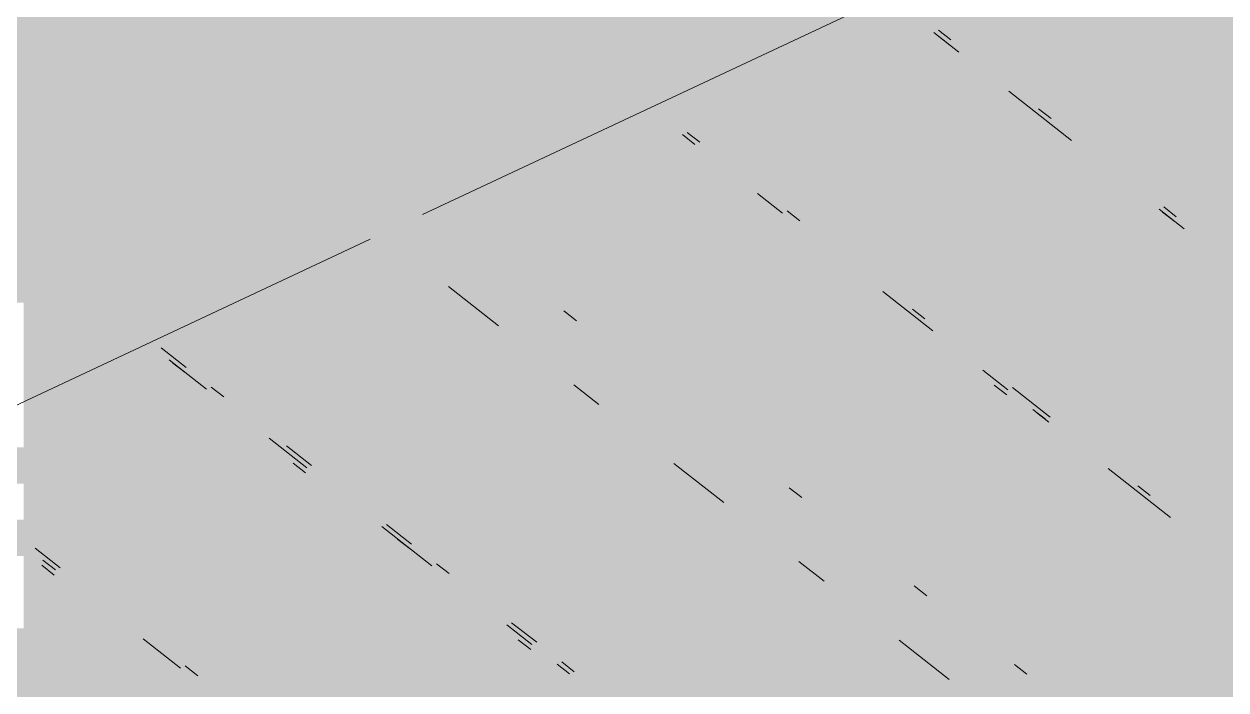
# Model space of a CAD drawing. Header units: millimetres. Extents: x 5 to 1315, y 5 to 292.
# Drawn here: x 1181.434 to 1184.634, y 78.594 to 80.368 of the extents above; entities that cross this region are included whole.
import ezdxf

# ---------------------------------------------------------------- set-up
doc = ezdxf.new("R2010")
doc.units = ezdxf.units.MM
doc.layers.add('EXISTING', color=7, linetype='Continuous')
doc.layers.add('IMAGES', color=7, linetype='Continuous')

# ---------------------------------------------------------------- blocks, each defined once
blk = doc.blocks.new('SHEET_03')
at = {"layer": 'EXISTING', "color": 250, "lineweight": 9}
for p, q in [((282.4952, 79.8606), (286.271, 81.6332)), ((283.8562, 80.3459), (283.9229, 80.2936)), ((283.899, 80.3119), (283.8657, 80.3381)), ((283.902, 80.3256), (283.8687, 80.3518)), ((284.0562, 80.1889), (284.2228, 80.0581)), ((284.1687, 80.1163), (284.1353, 80.1425)), ((283.233, 80.0533), (283.1997, 80.0795)), ((283.1872, 80.0736), (283.2205, 80.0474)), ((283.3871, 79.9167), (283.4538, 79.8643)), ((283.4996, 79.844), (283.4663, 79.8702)), ((284.4561, 79.875), (284.5228, 79.8227)), ((284.4989, 79.8411), (284.4655, 79.8672)), ((284.5019, 79.8547), (284.4686, 79.8809)), ((278.6956, 78.0768), (282.3557, 79.7951)), ((282.5643, 79.6684), (282.6976, 79.5638)), ((283.7204, 79.6551), (283.8537, 79.5504)), ((282.9047, 79.5774), (282.8714, 79.6036)), ((283.8329, 79.5824), (283.7996, 79.6086)), ((281.8658, 79.4533), (281.7992, 79.5056)), ((281.82, 79.4736), (281.92, 79.3951)), ((281.8628, 79.4396), (281.8294, 79.4657)), ((283.987, 79.4458), (284.0537, 79.3935)), ((282.8975, 79.4068), (282.9642, 79.3545)), ((284.0506, 79.3798), (284.0173, 79.4059)), ((281.9658, 79.3748), (281.9325, 79.4009)), ((284.1661, 79.3209), (284.0662, 79.3993)), ((284.1203, 79.3412), (284.1537, 79.315)), ((284.1631, 79.3072), (284.1298, 79.3333)), ((282.0866, 79.2643), (282.1866, 79.1858)), ((282.1991, 79.1917), (282.1324, 79.244)), ((282.1835, 79.1721), (282.1502, 79.1983)), ((283.1641, 79.1975), (283.2974, 79.0929)), ((284.3203, 79.1842), (284.4869, 79.0534)), ((283.5046, 79.1065), (283.4713, 79.1327)), ((284.4328, 79.1116), (284.3994, 79.1377)), ((282.3866, 79.0289), (282.5199, 78.9242)), ((282.4657, 78.9824), (282.399, 79.0347)), ((282.4626, 78.9687), (282.4293, 78.9949)), ((281.53, 78.9194), (281.4634, 78.9717)), ((281.5145, 78.8998), (281.4812, 78.926)), ((281.4842, 78.9397), (281.5176, 78.9135)), ((282.5657, 78.9039), (282.5323, 78.9301)), ((283.4974, 78.9359), (283.5641, 78.8836)), ((283.8379, 78.845), (283.8045, 78.8711)), ((282.7198, 78.7673), (282.7865, 78.7149)), ((282.799, 78.7208), (282.7323, 78.7731)), ((281.7508, 78.7304), (281.8508, 78.6519)), ((282.7834, 78.7013), (282.7501, 78.7274)), ((283.764, 78.7267), (283.8973, 78.622)), ((282.8989, 78.6423), (282.8656, 78.6685)), ((281.8966, 78.6316), (281.8633, 78.6578)), ((282.8531, 78.6626), (282.8865, 78.6365)), ((284.1045, 78.6357), (284.0712, 78.6618))]:
    blk.add_line(p, q, dxfattribs=at)
at = {"layer": 'IMAGES', "color": 7}
for points in [[(279.8909, 80.3007), (283.0709, 80.3007), (279.8909, 80.3971), (283.0709, 80.3971)], [(283.0709, 80.3007), (283.1673, 80.3007), (283.0709, 80.3971), (283.1673, 80.3971)], [(283.1673, 80.3007), (283.2636, 80.3007), (283.1673, 80.3971), (283.2636, 80.3971)], [(283.2636, 80.3007), (283.36, 80.3007), (283.2636, 80.3971), (283.36, 80.3971)], [(283.36, 80.3007), (283.4564, 80.3007), (283.36, 80.3971), (283.4564, 80.3971)], [(283.4564, 80.3007), (283.5527, 80.3007), (283.4564, 80.3971), (283.5527, 80.3971)], [(283.5527, 80.3007), (283.6491, 80.3007), (283.5527, 80.3971), (283.6491, 80.3971)], [(283.6491, 80.3007), (283.8418, 80.3007), (283.6491, 80.3971), (283.8418, 80.3971)], [(283.8418, 80.2043), (283.9382, 80.2043), (283.8418, 80.3971), (283.9382, 80.3971)], [(283.9382, 80.3007), (284.0345, 80.3007), (283.9382, 80.3971), (284.0345, 80.3971)], [(284.0345, 80.3007), (284.1309, 80.3007), (284.0345, 80.3971), (284.1309, 80.3971)], [(284.1309, 80.3007), (284.6127, 80.3007), (284.1309, 80.3971), (284.6127, 80.3971)], [(284.6127, 80.3007), (284.7091, 80.3007), (284.6127, 80.3971), (284.7091, 80.3971)], [(279.6018, 80.2043), (282.8782, 80.2043), (279.6018, 80.3007), (282.8782, 80.3007)], [(282.8782, 80.2043), (283.0709, 80.2043), (282.8782, 80.3007), (283.0709, 80.3007)], [(283.0709, 80.2043), (283.1673, 80.2043), (283.0709, 80.3007), (283.1673, 80.3007)], [(283.1673, 80.2043), (283.2636, 80.2043), (283.1673, 80.3007), (283.2636, 80.3007)], [(283.2636, 80.2043), (283.36, 80.2043), (283.2636, 80.3007), (283.36, 80.3007)], [(283.36, 80.2043), (283.4564, 80.2043), (283.36, 80.3007), (283.4564, 80.3007)], [(283.4564, 80.2043), (283.5527, 80.2043), (283.4564, 80.3007), (283.5527, 80.3007)], [(283.5527, 80.2043), (283.6491, 80.2043), (283.5527, 80.3007), (283.6491, 80.3007)], [(283.6491, 80.2043), (283.8418, 80.2043), (283.6491, 80.3007), (283.8418, 80.3007)], [(283.9382, 80.2043), (284.0345, 80.2043), (283.9382, 80.3007), (284.0345, 80.3007)], [(284.0345, 80.2043), (284.1309, 80.2043), (284.0345, 80.3007), (284.1309, 80.3007)], [(284.1309, 80.2043), (284.2273, 80.2043), (284.1309, 80.3007), (284.2273, 80.3007)], [(284.2273, 80.2043), (284.7091, 80.2043), (284.2273, 80.3007), (284.7091, 80.3007)], [(279.5055, 80.1079), (282.7818, 80.1079), (279.5055, 80.2043), (282.7818, 80.2043)], [(282.7818, 80.1079), (282.8782, 80.1079), (282.7818, 80.2043), (282.8782, 80.2043)], [(282.8782, 80.1079), (282.9745, 80.1079), (282.8782, 80.2043), (282.9745, 80.2043)], [(282.9745, 80.1079), (283.0709, 80.1079), (282.9745, 80.2043), (283.0709, 80.2043)], [(283.0709, 80.1079), (283.1673, 80.1079), (283.0709, 80.2043), (283.1673, 80.2043)], [(283.1673, 80.1079), (283.2636, 80.1079), (283.1673, 80.2043), (283.2636, 80.2043)], [(283.2636, 80.1079), (283.36, 80.1079), (283.2636, 80.2043), (283.36, 80.2043)], [(283.36, 80.1079), (283.5527, 80.1079), (283.36, 80.2043), (283.5527, 80.2043)], [(283.5527, 80.1079), (283.6491, 80.1079), (283.5527, 80.2043), (283.6491, 80.2043)], [(283.6491, 80.1079), (283.9382, 80.1079), (283.6491, 80.2043), (283.9382, 80.2043)], [(283.9382, 80.1079), (284.0345, 80.1079), (283.9382, 80.2043), (284.0345, 80.2043)], [(284.0345, 80.1079), (284.2273, 80.1079), (284.0345, 80.2043), (284.2273, 80.2043)], [(284.2273, 80.1079), (284.3236, 80.1079), (284.2273, 80.2043), (284.3236, 80.2043)], [(284.3236, 80.1079), (284.8055, 80.1079), (284.3236, 80.2043), (284.8055, 80.2043)], [(279.12, 80.0115), (282.3964, 80.0115), (279.12, 80.1079), (282.3964, 80.1079)], [(282.3964, 80.0115), (282.5891, 80.0115), (282.3964, 80.1079), (282.5891, 80.1079)], [(282.5891, 80.0115), (282.6855, 80.0115), (282.5891, 80.1079), (282.6855, 80.1079)], [(282.6855, 80.0115), (282.8782, 80.0115), (282.6855, 80.1079), (282.8782, 80.1079)], [(282.8782, 80.0115), (282.9745, 80.0115), (282.8782, 80.1079), (282.9745, 80.1079)], [(282.9745, 80.0115), (283.0709, 80.0115), (282.9745, 80.1079), (283.0709, 80.1079)], [(283.0709, 80.0115), (283.2636, 80.0115), (283.0709, 80.1079), (283.2636, 80.1079)], [(283.2636, 80.0115), (283.36, 80.0115), (283.2636, 80.1079), (283.36, 80.1079)], [(283.36, 80.0115), (283.4564, 80.0115), (283.36, 80.1079), (283.4564, 80.1079)], [(283.4564, 80.0115), (283.5527, 80.0115), (283.4564, 80.1079), (283.5527, 80.1079)], [(283.5527, 80.0115), (283.9382, 80.0115), (283.5527, 80.1079), (283.9382, 80.1079)], [(283.9382, 80.0115), (284.0345, 80.0115), (283.9382, 80.1079), (284.0345, 80.1079)], [(284.0345, 80.0115), (284.1309, 80.0115), (284.0345, 80.1079), (284.1309, 80.1079)], [(284.1309, 80.0115), (284.3236, 80.0115), (284.1309, 80.1079), (284.3236, 80.1079)], [(284.3236, 80.0115), (284.42, 80.0115), (284.3236, 80.1079), (284.42, 80.1079)], [(284.42, 80.0115), (284.5164, 80.0115), (284.42, 80.1079), (284.5164, 80.1079)], [(284.5164, 80.0115), (284.9982, 80.0115), (284.5164, 80.1079), (284.9982, 80.1079)], [(279.0236, 79.9151), (282.3, 79.9151), (279.0236, 80.0115), (282.3, 80.0115)], [(282.3, 79.9151), (282.3964, 79.9151), (282.3, 80.0115), (282.3964, 80.0115)], [(282.3964, 79.9151), (282.5891, 79.9151), (282.3964, 80.0115), (282.5891, 80.0115)], [(282.5891, 79.9151), (282.6855, 79.9151), (282.5891, 80.0115), (282.6855, 80.0115)], [(282.6855, 79.9151), (282.7818, 79.9151), (282.6855, 80.0115), (282.7818, 80.0115)], [(282.7818, 79.9151), (282.8782, 79.9151), (282.7818, 80.0115), (282.8782, 80.0115)], [(282.8782, 79.9151), (282.9745, 79.9151), (282.8782, 80.0115), (282.9745, 80.0115)], [(282.9745, 79.9151), (283.0709, 79.9151), (282.9745, 80.0115), (283.0709, 80.0115)], [(283.0709, 79.9151), (283.1673, 79.9151), (283.0709, 80.0115), (283.1673, 80.0115)], [(283.1673, 79.9151), (283.2636, 79.9151), (283.1673, 80.0115), (283.2636, 80.0115)], [(283.2636, 79.9151), (283.36, 79.9151), (283.2636, 80.0115), (283.36, 80.0115)], [(283.36, 79.8187), (283.4564, 79.8187), (283.36, 80.0115), (283.4564, 80.0115)], [(283.4564, 79.9151), (283.5527, 79.9151), (283.4564, 80.0115), (283.5527, 80.0115)], [(283.5527, 79.9151), (284.0345, 79.9151), (283.5527, 80.0115), (284.0345, 80.0115)], [(284.0345, 79.9151), (284.1309, 79.9151), (284.0345, 80.0115), (284.1309, 80.0115)], [(284.1309, 79.9151), (284.2273, 79.9151), (284.1309, 80.0115), (284.2273, 80.0115)], [(284.2273, 79.9151), (284.3236, 79.9151), (284.2273, 80.0115), (284.3236, 80.0115)], [(284.3236, 79.9151), (284.42, 79.9151), (284.3236, 80.0115), (284.42, 80.0115)], [(284.42, 79.9151), (284.5164, 79.9151), (284.42, 80.0115), (284.5164, 80.0115)], [(284.5164, 79.9151), (284.6127, 79.9151), (284.5164, 80.0115), (284.6127, 80.0115)], [(284.6127, 79.9151), (285.0945, 79.9151), (284.6127, 80.0115), (285.0945, 80.0115)], [(278.8309, 79.8187), (282.0109, 79.8187), (278.8309, 79.9151), (282.0109, 79.9151)], [(282.0109, 79.8187), (282.2036, 79.8187), (282.0109, 79.9151), (282.2036, 79.9151)], [(282.2036, 79.8187), (282.3, 79.8187), (282.2036, 79.9151), (282.3, 79.9151)], [(282.3, 79.8187), (282.3964, 79.8187), (282.3, 79.9151), (282.3964, 79.9151)], [(282.3964, 79.8187), (282.5891, 79.8187), (282.3964, 79.9151), (282.5891, 79.9151)], [(282.5891, 79.8187), (282.6855, 79.8187), (282.5891, 79.9151), (282.6855, 79.9151)], [(282.6855, 79.8187), (282.7818, 79.8187), (282.6855, 79.9151), (282.7818, 79.9151)], [(282.7818, 79.7223), (282.8782, 79.7223), (282.7818, 79.9151), (282.8782, 79.9151)], [(282.8782, 79.8187), (282.9745, 79.8187), (282.8782, 79.9151), (282.9745, 79.9151)], [(282.9745, 79.8187), (283.1673, 79.8187), (282.9745, 79.9151), (283.1673, 79.9151)], [(283.1673, 79.8187), (283.2636, 79.8187), (283.1673, 79.9151), (283.2636, 79.9151)], [(283.2636, 79.8187), (283.36, 79.8187), (283.2636, 79.9151), (283.36, 79.9151)], [(283.4564, 79.8187), (283.5527, 79.8187), (283.4564, 79.9151), (283.5527, 79.9151)], [(283.5527, 79.8187), (283.6491, 79.8187), (283.5527, 79.9151), (283.6491, 79.9151)], [(283.6491, 79.8187), (283.7455, 79.8187), (283.6491, 79.9151), (283.7455, 79.9151)], [(283.7455, 79.8187), (284.2273, 79.8187), (283.7455, 79.9151), (284.2273, 79.9151)], [(284.2273, 79.8187), (284.3236, 79.8187), (284.2273, 79.9151), (284.3236, 79.9151)], [(284.3236, 79.8187), (284.42, 79.8187), (284.3236, 79.9151), (284.42, 79.9151)], [(284.42, 79.8187), (284.5164, 79.8187), (284.42, 79.9151), (284.5164, 79.9151)], [(284.5164, 79.8187), (284.6127, 79.8187), (284.5164, 79.9151), (284.6127, 79.9151)], [(284.6127, 79.8187), (284.7091, 79.8187), (284.6127, 79.9151), (284.7091, 79.9151)], [(278.5418, 79.7223), (281.8182, 79.7223), (278.5418, 79.8187), (281.8182, 79.8187)], [(281.8182, 79.7223), (282.0109, 79.7223), (281.8182, 79.8187), (282.0109, 79.8187)], [(282.0109, 79.7223), (282.1073, 79.7223), (282.0109, 79.8187), (282.1073, 79.8187)], [(282.1073, 79.6259), (282.2036, 79.6259), (282.1073, 79.8187), (282.2036, 79.8187)], [(282.2036, 79.7223), (282.3, 79.7223), (282.2036, 79.8187), (282.3, 79.8187)], [(282.3, 79.7223), (282.3964, 79.7223), (282.3, 79.8187), (282.3964, 79.8187)], [(282.3964, 79.7223), (282.4927, 79.7223), (282.3964, 79.8187), (282.4927, 79.8187)], [(282.4927, 79.7223), (282.6855, 79.7223), (282.4927, 79.8187), (282.6855, 79.8187)], [(282.6855, 79.7223), (282.7818, 79.7223), (282.6855, 79.8187), (282.7818, 79.8187)], [(282.8782, 79.7223), (282.9745, 79.7223), (282.8782, 79.8187), (282.9745, 79.8187)], [(282.9745, 79.7223), (283.2636, 79.7223), (282.9745, 79.8187), (283.2636, 79.8187)], [(283.2636, 79.7223), (283.4564, 79.7223), (283.2636, 79.8187), (283.4564, 79.8187)], [(283.4564, 79.7223), (283.6491, 79.7223), (283.4564, 79.8187), (283.6491, 79.8187)], [(283.6491, 79.7223), (283.7455, 79.7223), (283.6491, 79.8187), (283.7455, 79.8187)], [(283.7455, 79.7223), (283.8418, 79.7223), (283.7455, 79.8187), (283.8418, 79.8187)], [(283.8418, 79.7223), (284.3236, 79.7223), (283.8418, 79.8187), (284.3236, 79.8187)], [(284.3236, 79.7223), (284.42, 79.7223), (284.3236, 79.8187), (284.42, 79.8187)], [(284.42, 79.7223), (284.5164, 79.7223), (284.42, 79.8187), (284.5164, 79.8187)], [(284.5164, 79.7223), (284.6127, 79.7223), (284.5164, 79.8187), (284.6127, 79.8187)], [(284.6127, 79.7223), (284.7091, 79.7223), (284.6127, 79.8187), (284.7091, 79.8187)], [(278.4455, 79.6259), (281.6255, 79.6259), (278.4455, 79.7223), (281.6255, 79.7223)], [(281.6255, 79.6259), (281.7218, 79.6259), (281.6255, 79.7223), (281.7218, 79.7223)], [(281.7218, 79.6259), (281.8182, 79.6259), (281.7218, 79.7223), (281.8182, 79.7223)], [(281.8182, 79.6259), (281.9145, 79.6259), (281.8182, 79.7223), (281.9145, 79.7223)], [(281.9145, 79.6259), (282.0109, 79.6259), (281.9145, 79.7223), (282.0109, 79.7223)], [(282.0109, 79.6259), (282.1073, 79.6259), (282.0109, 79.7223), (282.1073, 79.7223)], [(282.2036, 79.6259), (282.3, 79.6259), (282.2036, 79.7223), (282.3, 79.7223)], [(282.3, 79.6259), (282.3964, 79.6259), (282.3, 79.7223), (282.3964, 79.7223)], [(282.3964, 79.6259), (282.4927, 79.6259), (282.3964, 79.7223), (282.4927, 79.7223)], [(282.4927, 79.6259), (282.6855, 79.6259), (282.4927, 79.7223), (282.6855, 79.7223)], [(282.6855, 79.6259), (282.7818, 79.6259), (282.6855, 79.7223), (282.7818, 79.7223)], [(282.7818, 79.6259), (282.8782, 79.6259), (282.7818, 79.7223), (282.8782, 79.7223)], [(282.8782, 79.6259), (283.0709, 79.6259), (282.8782, 79.7223), (283.0709, 79.7223)], [(283.0709, 79.6259), (283.4564, 79.6259), (283.0709, 79.7223), (283.4564, 79.7223)], [(283.4564, 79.6259), (283.5527, 79.6259), (283.4564, 79.7223), (283.5527, 79.7223)], [(283.5527, 79.6259), (283.6491, 79.6259), (283.5527, 79.7223), (283.6491, 79.7223)], [(283.6491, 79.6259), (283.8418, 79.6259), (283.6491, 79.7223), (283.8418, 79.7223)], [(283.8418, 79.6259), (283.9382, 79.6259), (283.8418, 79.7223), (283.9382, 79.7223)], [(283.9382, 79.6259), (284.42, 79.6259), (283.9382, 79.7223), (284.42, 79.7223)], [(284.42, 79.6259), (284.5164, 79.6259), (284.42, 79.7223), (284.5164, 79.7223)], [(284.5164, 79.6259), (284.6127, 79.6259), (284.5164, 79.7223), (284.6127, 79.7223)], [(284.6127, 79.6259), (284.8055, 79.6259), (284.6127, 79.7223), (284.8055, 79.7223)], [(281.4327, 79.5295), (281.5291, 79.5295), (281.4327, 79.6259), (281.5291, 79.6259)], [(281.5291, 79.5295), (281.6255, 79.5295), (281.5291, 79.6259), (281.6255, 79.6259)], [(281.6255, 79.5295), (281.7218, 79.5295), (281.6255, 79.6259), (281.7218, 79.6259)], [(281.7218, 79.5295), (281.8182, 79.5295), (281.7218, 79.6259), (281.8182, 79.6259)], [(281.8182, 79.5295), (281.9145, 79.5295), (281.8182, 79.6259), (281.9145, 79.6259)], [(281.9145, 79.5295), (282.0109, 79.5295), (281.9145, 79.6259), (282.0109, 79.6259)], [(282.0109, 79.5295), (282.1073, 79.5295), (282.0109, 79.6259), (282.1073, 79.6259)], [(282.1073, 79.5295), (282.2036, 79.5295), (282.1073, 79.6259), (282.2036, 79.6259)], [(282.2036, 79.5295), (282.3, 79.5295), (282.2036, 79.6259), (282.3, 79.6259)], [(282.3, 79.5295), (282.3964, 79.5295), (282.3, 79.6259), (282.3964, 79.6259)], [(282.3964, 79.5295), (282.4927, 79.5295), (282.3964, 79.6259), (282.4927, 79.6259)], [(282.4927, 79.5295), (282.5891, 79.5295), (282.4927, 79.6259), (282.5891, 79.6259)], [(282.5891, 79.5295), (282.6855, 79.5295), (282.5891, 79.6259), (282.6855, 79.6259)], [(282.6855, 79.5295), (282.8782, 79.5295), (282.6855, 79.6259), (282.8782, 79.6259)], [(282.8782, 79.5295), (282.9745, 79.5295), (282.8782, 79.6259), (282.9745, 79.6259)], [(282.9745, 79.5295), (283.0709, 79.5295), (282.9745, 79.6259), (283.0709, 79.6259)], [(283.0709, 79.5295), (283.1673, 79.5295), (283.0709, 79.6259), (283.1673, 79.6259)], [(283.1673, 79.5295), (283.5527, 79.5295), (283.1673, 79.6259), (283.5527, 79.6259)], [(283.5527, 79.5295), (283.6491, 79.5295), (283.5527, 79.6259), (283.6491, 79.6259)], [(283.6491, 79.5295), (283.7455, 79.5295), (283.6491, 79.6259), (283.7455, 79.6259)], [(283.7455, 79.5295), (283.8418, 79.5295), (283.7455, 79.6259), (283.8418, 79.6259)], [(283.8418, 79.5295), (283.9382, 79.5295), (283.8418, 79.6259), (283.9382, 79.6259)], [(283.9382, 79.5295), (284.0345, 79.5295), (283.9382, 79.6259), (284.0345, 79.6259)], [(284.0345, 79.5295), (284.1309, 79.5295), (284.0345, 79.6259), (284.1309, 79.6259)], [(284.1309, 79.5295), (284.6127, 79.5295), (284.1309, 79.6259), (284.6127, 79.6259)], [(284.6127, 79.5295), (284.7091, 79.5295), (284.6127, 79.6259), (284.7091, 79.6259)], [(281.4327, 79.4331), (281.5291, 79.4331), (281.4327, 79.5295), (281.5291, 79.5295)], [(281.5291, 79.4331), (281.6255, 79.4331), (281.5291, 79.5295), (281.6255, 79.5295)], [(281.6255, 79.4331), (281.7218, 79.4331), (281.6255, 79.5295), (281.7218, 79.5295)], [(281.7218, 79.4331), (281.8182, 79.4331), (281.7218, 79.5295), (281.8182, 79.5295)], [(281.8182, 79.4331), (281.9145, 79.4331), (281.8182, 79.5295), (281.9145, 79.5295)], [(281.9145, 79.4331), (282.0109, 79.4331), (281.9145, 79.5295), (282.0109, 79.5295)], [(282.0109, 79.4331), (282.1073, 79.4331), (282.0109, 79.5295), (282.1073, 79.5295)], [(282.1073, 79.4331), (282.2036, 79.4331), (282.1073, 79.5295), (282.2036, 79.5295)], [(282.2036, 79.4331), (282.5891, 79.4331), (282.2036, 79.5295), (282.5891, 79.5295)], [(282.5891, 79.4331), (282.6855, 79.4331), (282.5891, 79.5295), (282.6855, 79.5295)], [(282.6855, 79.4331), (282.7818, 79.4331), (282.6855, 79.5295), (282.7818, 79.5295)], [(282.7818, 79.4331), (283.0709, 79.4331), (282.7818, 79.5295), (283.0709, 79.5295)], [(283.0709, 79.4331), (283.1673, 79.4331), (283.0709, 79.5295), (283.1673, 79.5295)], [(283.1673, 79.4331), (283.2636, 79.4331), (283.1673, 79.5295), (283.2636, 79.5295)], [(283.2636, 79.4331), (283.6491, 79.4331), (283.2636, 79.5295), (283.6491, 79.5295)], [(283.6491, 79.4331), (283.7455, 79.4331), (283.6491, 79.5295), (283.7455, 79.5295)], [(283.7455, 79.4331), (283.8418, 79.4331), (283.7455, 79.5295), (283.8418, 79.5295)], [(283.8418, 79.4331), (283.9382, 79.4331), (283.8418, 79.5295), (283.9382, 79.5295)], [(283.9382, 79.4331), (284.0345, 79.4331), (283.9382, 79.5295), (284.0345, 79.5295)], [(284.0345, 79.4331), (284.1309, 79.4331), (284.0345, 79.5295), (284.1309, 79.5295)], [(284.1309, 79.4331), (284.2273, 79.4331), (284.1309, 79.5295), (284.2273, 79.5295)], [(284.2273, 79.4331), (284.7091, 79.4331), (284.2273, 79.5295), (284.7091, 79.5295)], [(281.4327, 79.3367), (281.5291, 79.3367), (281.4327, 79.4331), (281.5291, 79.4331)], [(281.5291, 79.3367), (281.6255, 79.3367), (281.5291, 79.4331), (281.6255, 79.4331)], [(281.6255, 79.3367), (281.7218, 79.3367), (281.6255, 79.4331), (281.7218, 79.4331)], [(281.7218, 79.3367), (281.8182, 79.3367), (281.7218, 79.4331), (281.8182, 79.4331)], [(281.8182, 79.3367), (282.0109, 79.3367), (281.8182, 79.4331), (282.0109, 79.4331)], [(282.0109, 79.3367), (282.1073, 79.3367), (282.0109, 79.4331), (282.1073, 79.4331)], [(282.1073, 79.3367), (282.2036, 79.3367), (282.1073, 79.4331), (282.2036, 79.4331)], [(282.2036, 79.3367), (282.6855, 79.3367), (282.2036, 79.4331), (282.6855, 79.4331)], [(282.6855, 79.3367), (282.7818, 79.3367), (282.6855, 79.4331), (282.7818, 79.4331)], [(282.7818, 79.3367), (282.8782, 79.3367), (282.7818, 79.4331), (282.8782, 79.4331)], [(282.8782, 79.3367), (283.0709, 79.3367), (282.8782, 79.4331), (283.0709, 79.4331)], [(283.0709, 79.2403), (283.1673, 79.2403), (283.0709, 79.4331), (283.1673, 79.4331)], [(283.1673, 79.3367), (283.2636, 79.3367), (283.1673, 79.4331), (283.2636, 79.4331)], [(283.2636, 79.3367), (283.36, 79.3367), (283.2636, 79.4331), (283.36, 79.4331)], [(283.36, 79.3367), (283.4564, 79.3367), (283.36, 79.4331), (283.4564, 79.4331)], [(283.4564, 79.3367), (283.7455, 79.3367), (283.4564, 79.4331), (283.7455, 79.4331)], [(283.7455, 79.3367), (283.8418, 79.3367), (283.7455, 79.4331), (283.8418, 79.4331)], [(283.8418, 79.3367), (283.9382, 79.3367), (283.8418, 79.4331), (283.9382, 79.4331)], [(283.9382, 79.3367), (284.1309, 79.3367), (283.9382, 79.4331), (284.1309, 79.4331)], [(284.1309, 79.3367), (284.2273, 79.3367), (284.1309, 79.4331), (284.2273, 79.4331)], [(284.2273, 79.3367), (284.3236, 79.3367), (284.2273, 79.4331), (284.3236, 79.4331)], [(284.3236, 79.3367), (284.9018, 79.3367), (284.3236, 79.4331), (284.9018, 79.4331)], [(281.4327, 79.2403), (281.5291, 79.2403), (281.4327, 79.3367), (281.5291, 79.3367)], [(281.5291, 79.2403), (281.6255, 79.2403), (281.5291, 79.3367), (281.6255, 79.3367)], [(281.6255, 79.2403), (281.7218, 79.2403), (281.6255, 79.3367), (281.7218, 79.3367)], [(281.7218, 79.2403), (281.8182, 79.2403), (281.7218, 79.3367), (281.8182, 79.3367)], [(281.8182, 79.2403), (281.9145, 79.2403), (281.8182, 79.3367), (281.9145, 79.3367)], [(281.9145, 79.2403), (282.0109, 79.2403), (281.9145, 79.3367), (282.0109, 79.3367)], [(282.0109, 79.2403), (282.1073, 79.2403), (282.0109, 79.3367), (282.1073, 79.3367)], [(282.1073, 79.2403), (282.2036, 79.2403), (282.1073, 79.3367), (282.2036, 79.3367)], [(282.2036, 79.2403), (282.7818, 79.2403), (282.2036, 79.3367), (282.7818, 79.3367)], [(282.7818, 79.2403), (282.8782, 79.2403), (282.7818, 79.3367), (282.8782, 79.3367)], [(282.8782, 79.2403), (282.9745, 79.2403), (282.8782, 79.3367), (282.9745, 79.3367)], [(282.9745, 79.2403), (283.0709, 79.2403), (282.9745, 79.3367), (283.0709, 79.3367)], [(283.1673, 79.2403), (283.36, 79.2403), (283.1673, 79.3367), (283.36, 79.3367)], [(283.36, 79.2403), (283.4564, 79.2403), (283.36, 79.3367), (283.4564, 79.3367)], [(283.4564, 79.2403), (283.5527, 79.2403), (283.4564, 79.3367), (283.5527, 79.3367)], [(283.5527, 79.2403), (283.9382, 79.2403), (283.5527, 79.3367), (283.9382, 79.3367)], [(283.9382, 79.2403), (284.0345, 79.2403), (283.9382, 79.3367), (284.0345, 79.3367)], [(284.0345, 79.2403), (284.1309, 79.2403), (284.0345, 79.3367), (284.1309, 79.3367)], [(284.1309, 79.2403), (284.3236, 79.2403), (284.1309, 79.3367), (284.3236, 79.3367)], [(284.3236, 79.2403), (284.42, 79.2403), (284.3236, 79.3367), (284.42, 79.3367)], [(284.42, 79.2403), (284.5164, 79.2403), (284.42, 79.3367), (284.5164, 79.3367)], [(284.5164, 79.2403), (284.9982, 79.2403), (284.5164, 79.3367), (284.9982, 79.3367)], [(281.3364, 79.1439), (281.5291, 79.1439), (281.3364, 79.2403), (281.5291, 79.2403)], [(281.5291, 79.1439), (281.9145, 79.1439), (281.5291, 79.2403), (281.9145, 79.2403)], [(281.9145, 79.1439), (282.0109, 79.1439), (281.9145, 79.2403), (282.0109, 79.2403)], [(282.0109, 79.1439), (282.1073, 79.1439), (282.0109, 79.2403), (282.1073, 79.2403)], [(282.1073, 79.1439), (282.3, 79.1439), (282.1073, 79.2403), (282.3, 79.2403)], [(282.3, 79.1439), (282.3964, 79.1439), (282.3, 79.2403), (282.3964, 79.2403)], [(282.3964, 79.1439), (282.4927, 79.1439), (282.3964, 79.2403), (282.4927, 79.2403)], [(282.4927, 79.1439), (282.8782, 79.1439), (282.4927, 79.2403), (282.8782, 79.2403)], [(282.8782, 79.1439), (282.9745, 79.1439), (282.8782, 79.2403), (282.9745, 79.2403)], [(282.9745, 79.1439), (283.0709, 79.1439), (282.9745, 79.2403), (283.0709, 79.2403)], [(283.0709, 79.1439), (283.1673, 79.1439), (283.0709, 79.2403), (283.1673, 79.2403)], [(283.1673, 79.1439), (283.2636, 79.1439), (283.1673, 79.2403), (283.2636, 79.2403)], [(283.2636, 79.1439), (283.4564, 79.1439), (283.2636, 79.2403), (283.4564, 79.2403)], [(283.4564, 79.1439), (283.6491, 79.1439), (283.4564, 79.2403), (283.6491, 79.2403)], [(283.6491, 79.1439), (284.0345, 79.1439), (283.6491, 79.2403), (284.0345, 79.2403)], [(284.0345, 79.1439), (284.1309, 79.1439), (284.0345, 79.2403), (284.1309, 79.2403)], [(284.1309, 79.1439), (284.2273, 79.1439), (284.1309, 79.2403), (284.2273, 79.2403)], [(284.2273, 79.1439), (284.42, 79.1439), (284.2273, 79.2403), (284.42, 79.2403)], [(284.42, 79.1439), (284.5164, 79.1439), (284.42, 79.2403), (284.5164, 79.2403)], [(284.5164, 79.1439), (285.0945, 79.1439), (284.5164, 79.2403), (285.0945, 79.2403)], [(281.4327, 79.0475), (281.5291, 79.0475), (281.4327, 79.1439), (281.5291, 79.1439)], [(281.5291, 79.0475), (282.0109, 79.0475), (281.5291, 79.1439), (282.0109, 79.1439)], [(282.0109, 79.0475), (282.1073, 79.0475), (282.0109, 79.1439), (282.1073, 79.1439)], [(282.1073, 79.0475), (282.2036, 79.0475), (282.1073, 79.1439), (282.2036, 79.1439)], [(282.2036, 79.0475), (282.3, 79.0475), (282.2036, 79.1439), (282.3, 79.1439)], [(282.3, 79.0475), (282.3964, 79.0475), (282.3, 79.1439), (282.3964, 79.1439)], [(282.3964, 79.0475), (282.4927, 79.0475), (282.3964, 79.1439), (282.4927, 79.1439)], [(282.4927, 79.0475), (282.5891, 79.0475), (282.4927, 79.1439), (282.5891, 79.1439)], [(282.5891, 79.0475), (282.9745, 79.0475), (282.5891, 79.1439), (282.9745, 79.1439)], [(282.9745, 79.0475), (283.0709, 79.0475), (282.9745, 79.1439), (283.0709, 79.1439)], [(283.0709, 79.0475), (283.1673, 79.0475), (283.0709, 79.1439), (283.1673, 79.1439)], [(283.1673, 79.0475), (283.2636, 79.0475), (283.1673, 79.1439), (283.2636, 79.1439)], [(283.2636, 79.0475), (283.36, 79.0475), (283.2636, 79.1439), (283.36, 79.1439)], [(283.36, 79.0475), (283.4564, 79.0475), (283.36, 79.1439), (283.4564, 79.1439)], [(283.4564, 79.0475), (283.5527, 79.0475), (283.4564, 79.1439), (283.5527, 79.1439)], [(283.5527, 79.0475), (283.6491, 79.0475), (283.5527, 79.1439), (283.6491, 79.1439)], [(283.6491, 79.0475), (283.7455, 79.0475), (283.6491, 79.1439), (283.7455, 79.1439)], [(283.7455, 79.0475), (283.8418, 79.0475), (283.7455, 79.1439), (283.8418, 79.1439)], [(283.8418, 79.0475), (284.2273, 79.0475), (283.8418, 79.1439), (284.2273, 79.1439)], [(284.2273, 79.0475), (284.3236, 79.0475), (284.2273, 79.1439), (284.3236, 79.1439)], [(284.3236, 79.0475), (284.5164, 79.0475), (284.3236, 79.1439), (284.5164, 79.1439)], [(284.5164, 79.0475), (284.6127, 79.0475), (284.5164, 79.1439), (284.6127, 79.1439)], [(284.6127, 79.0475), (284.7091, 79.0475), (284.6127, 79.1439), (284.7091, 79.1439)], [(281.3364, 78.9511), (281.5291, 78.9511), (281.3364, 79.0475), (281.5291, 79.0475)], [(281.5291, 78.9511), (281.6255, 78.9511), (281.5291, 79.0475), (281.6255, 79.0475)], [(281.6255, 78.9511), (282.2036, 78.9511), (281.6255, 79.0475), (282.2036, 79.0475)], [(282.2036, 78.9511), (282.3, 78.9511), (282.2036, 79.0475), (282.3, 79.0475)], [(282.3, 78.9511), (282.3964, 78.9511), (282.3, 79.0475), (282.3964, 79.0475)], [(282.3964, 78.9511), (282.4927, 78.9511), (282.3964, 79.0475), (282.4927, 79.0475)], [(282.4927, 78.9511), (282.5891, 78.9511), (282.4927, 79.0475), (282.5891, 79.0475)], [(282.5891, 78.9511), (282.6855, 78.9511), (282.5891, 79.0475), (282.6855, 79.0475)], [(282.6855, 78.9511), (283.1673, 78.9511), (282.6855, 79.0475), (283.1673, 79.0475)], [(283.1673, 78.9511), (283.2636, 78.9511), (283.1673, 79.0475), (283.2636, 79.0475)], [(283.2636, 78.9511), (283.36, 78.9511), (283.2636, 79.0475), (283.36, 79.0475)], [(283.36, 78.9511), (283.4564, 78.9511), (283.36, 79.0475), (283.4564, 79.0475)], [(283.4564, 78.9511), (283.5527, 78.9511), (283.4564, 79.0475), (283.5527, 79.0475)], [(283.5527, 78.9511), (283.6491, 78.9511), (283.5527, 79.0475), (283.6491, 79.0475)], [(283.6491, 78.9511), (283.7455, 78.9511), (283.6491, 79.0475), (283.7455, 79.0475)], [(283.7455, 78.9511), (283.8418, 78.9511), (283.7455, 79.0475), (283.8418, 79.0475)], [(283.8418, 78.9511), (284.3236, 78.9511), (283.8418, 79.0475), (284.3236, 79.0475)], [(284.3236, 78.9511), (284.42, 78.9511), (284.3236, 79.0475), (284.42, 79.0475)], [(284.42, 78.9511), (284.7091, 78.9511), (284.42, 79.0475), (284.7091, 79.0475)], [(281.4327, 78.8547), (281.6255, 78.8547), (281.4327, 78.9511), (281.6255, 78.9511)], [(281.6255, 78.8547), (281.8182, 78.8547), (281.6255, 78.9511), (281.8182, 78.9511)], [(281.8182, 78.8547), (282.3, 78.8547), (281.8182, 78.9511), (282.3, 78.9511)], [(282.3, 78.8547), (282.3964, 78.8547), (282.3, 78.9511), (282.3964, 78.9511)], [(282.3964, 78.8547), (282.4927, 78.8547), (282.3964, 78.9511), (282.4927, 78.9511)], [(282.4927, 78.8547), (282.5891, 78.8547), (282.4927, 78.9511), (282.5891, 78.9511)], [(282.5891, 78.8547), (282.6855, 78.8547), (282.5891, 78.9511), (282.6855, 78.9511)], [(282.6855, 78.8547), (282.7818, 78.8547), (282.6855, 78.9511), (282.7818, 78.9511)], [(282.7818, 78.8547), (282.8782, 78.8547), (282.7818, 78.9511), (282.8782, 78.9511)], [(282.8782, 78.8547), (283.2636, 78.8547), (282.8782, 78.9511), (283.2636, 78.9511)], [(283.2636, 78.8547), (283.36, 78.8547), (283.2636, 78.9511), (283.36, 78.9511)], [(283.36, 78.8547), (283.4564, 78.8547), (283.36, 78.9511), (283.4564, 78.9511)], [(283.4564, 78.8547), (283.5527, 78.8547), (283.4564, 78.9511), (283.5527, 78.9511)], [(283.5527, 78.8547), (283.6491, 78.8547), (283.5527, 78.9511), (283.6491, 78.9511)], [(283.6491, 78.7583), (283.7455, 78.7583), (283.6491, 78.9511), (283.7455, 78.9511)], [(283.7455, 78.8547), (283.8418, 78.8547), (283.7455, 78.9511), (283.8418, 78.9511)], [(283.8418, 78.8547), (283.9382, 78.8547), (283.8418, 78.9511), (283.9382, 78.9511)], [(283.9382, 78.8547), (284.0345, 78.8547), (283.9382, 78.9511), (284.0345, 78.9511)], [(284.0345, 78.8547), (284.42, 78.8547), (284.0345, 78.9511), (284.42, 78.9511)], [(284.42, 78.8547), (284.5164, 78.8547), (284.42, 78.9511), (284.5164, 78.9511)], [(284.5164, 78.8547), (284.6127, 78.8547), (284.5164, 78.9511), (284.6127, 78.9511)], [(284.6127, 78.8547), (284.8055, 78.8547), (284.6127, 78.9511), (284.8055, 78.9511)], [(281.4327, 78.7583), (281.5291, 78.7583), (281.4327, 78.8547), (281.5291, 78.8547)], [(281.5291, 78.7583), (281.6255, 78.7583), (281.5291, 78.8547), (281.6255, 78.8547)], [(281.6255, 78.7583), (281.7218, 78.7583), (281.6255, 78.8547), (281.7218, 78.8547)], [(281.7218, 78.7583), (281.8182, 78.7583), (281.7218, 78.8547), (281.8182, 78.8547)], [(281.8182, 78.7583), (281.9145, 78.7583), (281.8182, 78.8547), (281.9145, 78.8547)], [(281.9145, 78.7583), (282.3964, 78.7583), (281.9145, 78.8547), (282.3964, 78.8547)], [(282.3964, 78.7583), (282.4927, 78.7583), (282.3964, 78.8547), (282.4927, 78.8547)], [(282.4927, 78.7583), (282.5891, 78.7583), (282.4927, 78.8547), (282.5891, 78.8547)], [(282.5891, 78.7583), (282.6855, 78.7583), (282.5891, 78.8547), (282.6855, 78.8547)], [(282.6855, 78.7583), (282.7818, 78.7583), (282.6855, 78.8547), (282.7818, 78.8547)], [(282.7818, 78.7583), (282.8782, 78.7583), (282.7818, 78.8547), (282.8782, 78.8547)], [(282.8782, 78.7583), (282.9745, 78.7583), (282.8782, 78.8547), (282.9745, 78.8547)], [(282.9745, 78.7583), (283.36, 78.7583), (282.9745, 78.8547), (283.36, 78.8547)], [(283.36, 78.7583), (283.5527, 78.7583), (283.36, 78.8547), (283.5527, 78.8547)], [(283.5527, 78.7583), (283.6491, 78.7583), (283.5527, 78.8547), (283.6491, 78.8547)], [(283.7455, 78.7583), (283.8418, 78.7583), (283.7455, 78.8547), (283.8418, 78.8547)], [(283.8418, 78.7583), (283.9382, 78.7583), (283.8418, 78.8547), (283.9382, 78.8547)], [(283.9382, 78.7583), (284.0345, 78.7583), (283.9382, 78.8547), (284.0345, 78.8547)], [(284.0345, 78.7583), (284.1309, 78.7583), (284.0345, 78.8547), (284.1309, 78.8547)], [(284.1309, 78.7583), (284.5164, 78.7583), (284.1309, 78.8547), (284.5164, 78.8547)], [(284.5164, 78.7583), (284.6127, 78.7583), (284.5164, 78.8547), (284.6127, 78.8547)], [(284.6127, 78.7583), (284.7091, 78.7583), (284.6127, 78.8547), (284.7091, 78.8547)], [(281.0473, 78.6619), (281.5291, 78.6619), (281.0473, 78.7583), (281.5291, 78.7583)], [(281.5291, 78.6619), (281.6255, 78.6619), (281.5291, 78.7583), (281.6255, 78.7583)], [(281.6255, 78.6619), (281.8182, 78.6619), (281.6255, 78.7583), (281.8182, 78.7583)], [(281.8182, 78.6619), (281.9145, 78.6619), (281.8182, 78.7583), (281.9145, 78.7583)], [(281.9145, 78.6619), (282.0109, 78.6619), (281.9145, 78.7583), (282.0109, 78.7583)], [(282.0109, 78.6619), (282.5891, 78.6619), (282.0109, 78.7583), (282.5891, 78.7583)], [(282.5891, 78.6619), (282.6855, 78.6619), (282.5891, 78.7583), (282.6855, 78.7583)], [(282.6855, 78.6619), (282.7818, 78.6619), (282.6855, 78.7583), (282.7818, 78.7583)], [(282.7818, 78.6619), (282.8782, 78.6619), (282.7818, 78.7583), (282.8782, 78.7583)], [(282.8782, 78.6619), (283.0709, 78.6619), (282.8782, 78.7583), (283.0709, 78.7583)], [(283.0709, 78.6619), (283.4564, 78.6619), (283.0709, 78.7583), (283.4564, 78.7583)], [(283.4564, 78.6619), (283.5527, 78.6619), (283.4564, 78.7583), (283.5527, 78.7583)], [(283.5527, 78.6619), (283.6491, 78.6619), (283.5527, 78.7583), (283.6491, 78.7583)], [(283.6491, 78.6619), (283.7455, 78.6619), (283.6491, 78.7583), (283.7455, 78.7583)], [(283.7455, 78.6619), (283.8418, 78.6619), (283.7455, 78.7583), (283.8418, 78.7583)], [(283.8418, 78.6619), (283.9382, 78.6619), (283.8418, 78.7583), (283.9382, 78.7583)], [(283.9382, 78.6619), (284.0345, 78.6619), (283.9382, 78.7583), (284.0345, 78.7583)], [(284.0345, 78.6619), (284.1309, 78.6619), (284.0345, 78.7583), (284.1309, 78.7583)], [(284.1309, 78.6619), (284.2273, 78.6619), (284.1309, 78.7583), (284.2273, 78.7583)], [(284.2273, 78.6619), (284.3236, 78.6619), (284.2273, 78.7583), (284.3236, 78.7583)], [(284.3236, 78.6619), (284.7091, 78.6619), (284.3236, 78.7583), (284.7091, 78.7583)], [(281.1436, 78.5655), (281.6255, 78.5655), (281.1436, 78.6619), (281.6255, 78.6619)], [(281.6255, 78.5655), (281.8182, 78.5655), (281.6255, 78.6619), (281.8182, 78.6619)], [(281.8182, 78.5655), (282.0109, 78.5655), (281.8182, 78.6619), (282.0109, 78.6619)], [(282.0109, 78.5655), (282.1073, 78.5655), (282.0109, 78.6619), (282.1073, 78.6619)], [(282.1073, 78.5655), (282.2036, 78.5655), (282.1073, 78.6619), (282.2036, 78.6619)], [(282.2036, 78.5655), (282.6855, 78.5655), (282.2036, 78.6619), (282.6855, 78.6619)], [(282.6855, 78.5655), (282.8782, 78.5655), (282.6855, 78.6619), (282.8782, 78.6619)], [(282.8782, 78.5655), (283.0709, 78.5655), (282.8782, 78.6619), (283.0709, 78.6619)], [(283.0709, 78.5655), (283.1673, 78.5655), (283.0709, 78.6619), (283.1673, 78.6619)], [(283.1673, 78.5655), (283.6491, 78.5655), (283.1673, 78.6619), (283.6491, 78.6619)], [(283.6491, 78.5655), (283.7455, 78.5655), (283.6491, 78.6619), (283.7455, 78.6619)], [(283.7455, 78.5655), (283.8418, 78.5655), (283.7455, 78.6619), (283.8418, 78.6619)], [(283.8418, 78.5655), (283.9382, 78.5655), (283.8418, 78.6619), (283.9382, 78.6619)], [(283.9382, 78.5655), (284.0345, 78.5655), (283.9382, 78.6619), (284.0345, 78.6619)], [(284.0345, 78.5655), (284.2273, 78.5655), (284.0345, 78.6619), (284.2273, 78.6619)], [(284.2273, 78.5655), (284.42, 78.5655), (284.2273, 78.6619), (284.42, 78.6619)], [(284.42, 78.5655), (284.8055, 78.5655), (284.42, 78.6619), (284.8055, 78.6619)]]:
    blk.add_solid(points, dxfattribs=at)

msp = doc.modelspace()

# ---------------------------------------------------------------- block references
msp.add_blockref('SHEET_03', (900, 0))

doc.saveas('drawing.dxf')
